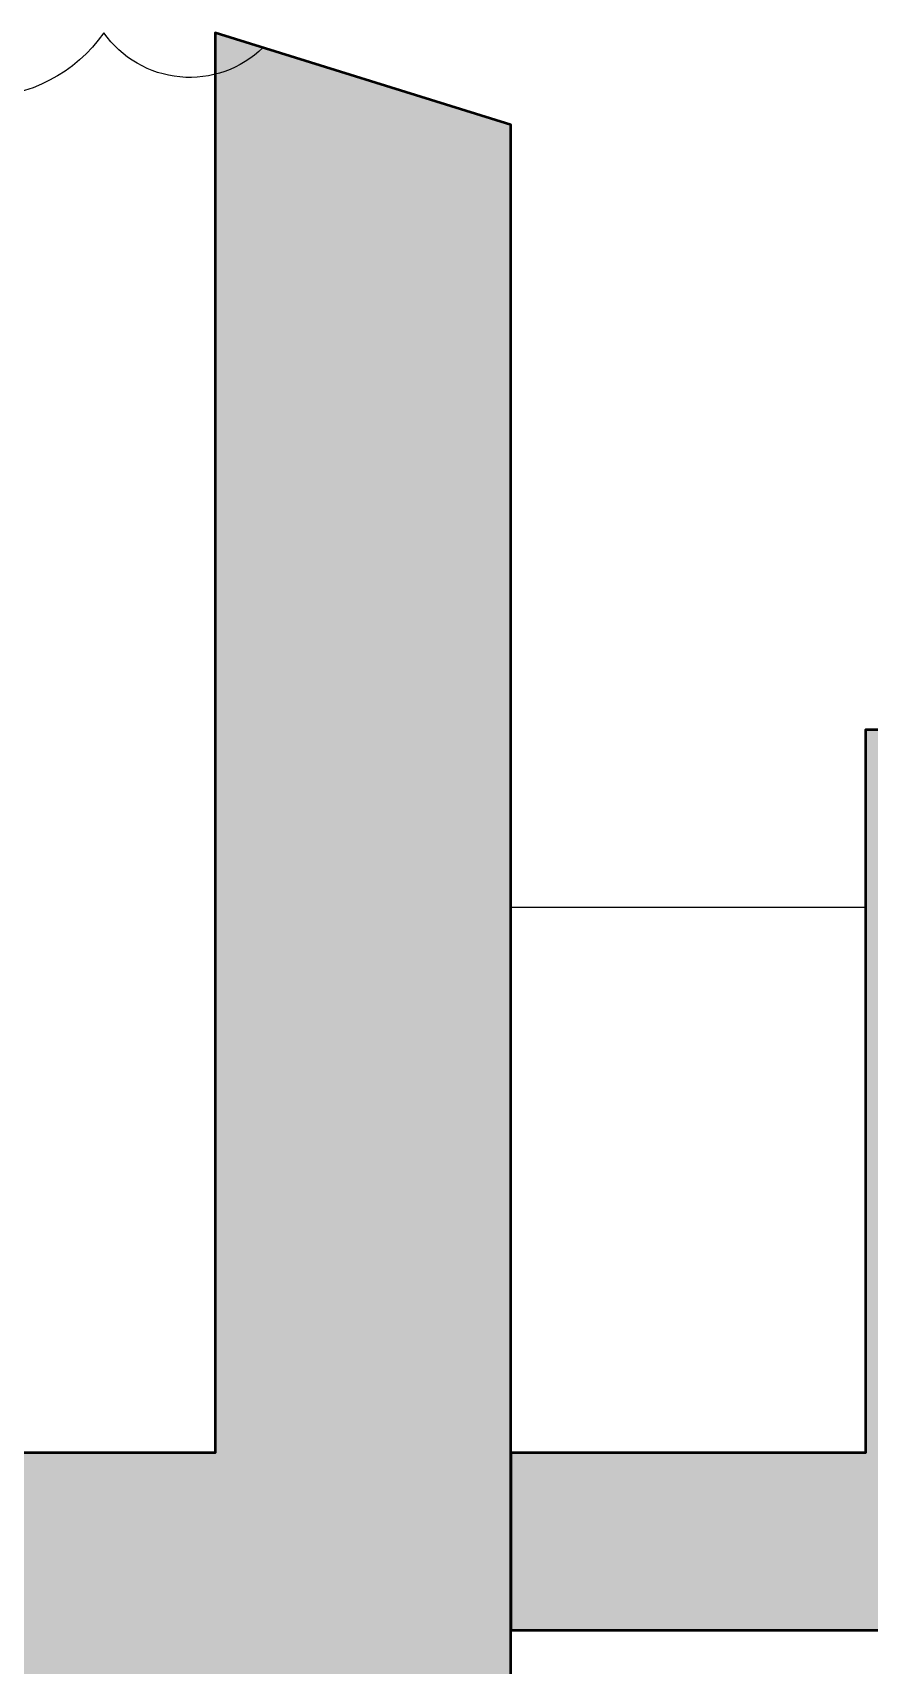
# Model space of a CAD drawing. Header units: millimetres. Extents: x 573003 to 1294762, y -9906 to 413061.
# Drawn here: x 756266 to 756974, y 149246 to 150626 of the extents above; entities that cross this region are included whole.
import ezdxf

# ---------------------------------------------------------------- set-up
doc = ezdxf.new("R2010")
doc.units = ezdxf.units.MM
doc.header["$MEASUREMENT"] = 0
doc.layers.add('A-ELEV-PATT 3', color=251, linetype='Continuous')
doc.layers.add('A-WALL-PATT', color=251, linetype='Continuous')
doc.layers.add('KT-Net cot', color=2, linetype='Continuous', lineweight=50)

msp = doc.modelspace()

# ---------------------------------------------------------------- hatches: boundary and pattern name
at = {"layer": 'A-WALL-PATT', "extrusion": (-1.48505e-07, 1.17382e-05, 1)}
h = msp.add_hatch(color=256, dxfattribs=at)
h.dxf.hatch_style = 1
h.paths.add_polyline_path([(756670.8, 148725.6), (756670.8, 150547.6), (756420.8, 150625.6), (756420.8, 149425.6), (750704.1, 149425.6), (750704.1, 150625.6), (750504.1, 150625.6), (750504.1, 148725.6), (750704.1, 148725.6), (750704.1, 149225.6), (756420.8, 149225.6), (756420.8, 148725.6)])
h = msp.add_hatch(color=256, dxfattribs=at)
h.dxf.hatch_style = 1
h.paths.add_polyline_path([(756670.8, 149275.6), (757366.8, 149275.6), (757366.8, 148725.6), (757566.8, 148725.6), (757566.8, 150286.6), (757466.8, 150286.6), (757466.8, 149886.6), (757420.7, 149886.6), (757420.7, 149425.6), (757070.8, 149425.6), (757070.8, 150036.6), (756970.8, 150036.6), (756970.8, 149425.6), (756670.8, 149425.6)])

# ---------------------------------------------------------------- linework, layer by layer
at = {"layer": 'A-ELEV-PATT 3', "extrusion": (-1.48505e-07, 1.17382e-05, 1), "elevation": -0.4}
msp.add_lwpolyline([(756461.2, 150613, -0.462576), (756326.6, 150625.6, -0.520567), (756116.1, 150625.6), (756124.2, 150625.6, -0.759704), (756015.4, 150625.6, -0.520567), (755768.2, 150625.6, -0.520567), (755565.4, 150625.6, -0.520567), (755316.8, 150625.6)], format="xyb", dxfattribs=at)
msp.add_lwpolyline([(756670.8, 149886.6), (756970.8, 149886.6)], dxfattribs=at)
at = {"layer": 'KT-Net cot', "extrusion": (-1.48505e-07, 1.17382e-05, 1), "elevation": -0.4}
for points in [[(756670.8, 148725.6), (756670.8, 150547.6), (756420.8, 150625.6), (756420.8, 149425.6), (750704.1, 149425.6), (750704.1, 150625.6), (750504.1, 150625.6), (750504.1, 148725.6), (750704.1, 148725.6), (750704.1, 149225.6), (756420.8, 149225.6), (756420.8, 148725.6)], [(756670.8, 149275.6), (757366.8, 149275.6), (757366.8, 148725.6), (757566.8, 148725.6), (757566.8, 150286.6), (757466.8, 150286.6), (757466.8, 149886.6), (757420.7, 149886.6), (757420.7, 149425.6), (757070.8, 149425.6), (757070.8, 150036.6), (756970.8, 150036.6), (756970.8, 149425.6), (756670.8, 149425.6)]]:
    msp.add_lwpolyline(points, close=True, dxfattribs=at)

doc.saveas('drawing.dxf')
